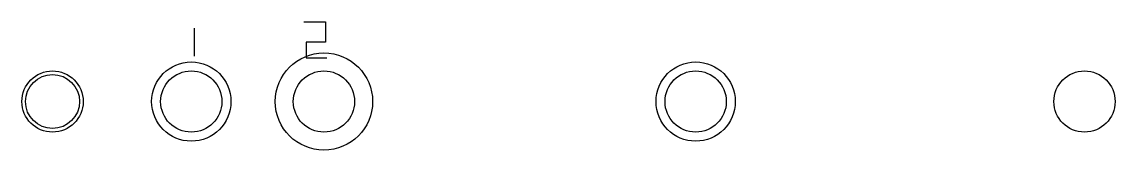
# Model space of a CAD drawing. Header units: millimetres. Extents: x 122 to 244, y 82 to 96.
import ezdxf

# ---------------------------------------------------------------- set-up
doc = ezdxf.new("R2010")
doc.units = ezdxf.units.MM
doc.header["$MEASUREMENT"] = 0

msp = doc.modelspace()

# ---------------------------------------------------------------- linework, layer by layer
for p, q in [((153.49, 95.94), (155.92, 95.94)), ((155.92, 95.94), (155.92, 93.7)), ((141.35, 95.26), (141.35, 92.14)), ((155.92, 93.7), (153.78, 93.7)), ((153.78, 93.7), (153.78, 91.93)), ((153.78, 91.93), (156.06, 91.93))]:
    msp.add_line(p, q)
for centre, radius in [((155.74, 87.09), 5.4), ((141.02, 87.09), 4.4), ((196.99, 87.09), 4.4), ((125.62, 87.09), 3.4), ((125.62, 87.09), 3), ((141.02, 87.09), 3.4), ((155.74, 87.09), 3.4), ((196.99, 87.09), 3.4), ((240.14, 87.09), 3.4)]:
    msp.add_circle(centre, radius)

doc.saveas('drawing.dxf')
